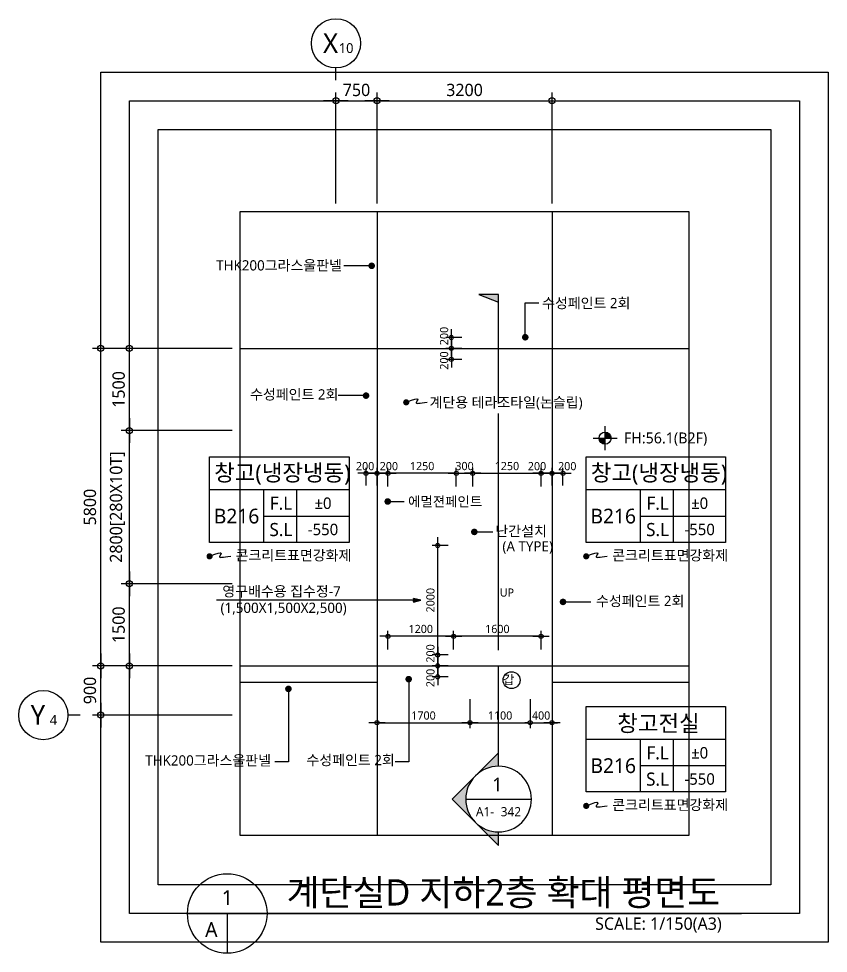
# Model space of a CAD drawing. Header units: millimetres. Extents: x -27671 to 122165, y 825 to 42056.
# Drawn here: x 2800 to 17600, y 22223 to 39300 of the extents above; entities that cross this region are included whole.
import ezdxf
from ezdxf.enums import TextEntityAlignment as Align

# ---------------------------------------------------------------- set-up
doc = ezdxf.new("R2010")
doc.units = ezdxf.units.MM
doc.header["$LTSCALE"] = 100
doc.header["$MEASUREMENT"] = 0
doc.header["$PDSIZE"] = -10
doc.linetypes.add('CEN', pattern=[62, 60, -1, 0, -1])
doc.layers.get('0').update_dxf_attribs({"linetype": 'CONTINUOUS'})
doc.layers.get('Defpoints').update_dxf_attribs({"color": 171, "linetype": 'CONTINUOUS'})
for name, color, linetype in [('CEN(ST)', 1, 'CEN'), ('INS', 9, 'BATTING'), ('LED', 7, 'CONTINUOUS'), ('NDIM', 7, 'CONTINUOUS'), ('SYM', 7, 'CONTINUOUS'), ('SYM(AXIS)', 7, 'CONTINUOUS'), ('SYMBOL', 7, 'CONTINUOUS'), ('TEXT', 3, 'CONTINUOUS'), ('TEXT(AXIS)', 2, 'CONTINUOUS'), ('TEXT(MIN)', 7, 'CONTINUOUS'), ('TEXT(NOTE小)', 1, 'CONTINUOUS'), ('TEXT(노트)', 7, 'CONTINUOUS'), ('TEXT(실명)', 3, 'CONTINUOUS'), ('TEXT-기입', 6, 'CONTINUOUS'), ('TITLE', 7, 'CONTINUOUS')]:
    doc.layers.add(name, color=color, linetype=linetype)
doc.styles.add('CGS', font='cgse', dxfattribs={"bigfont": 'cgs'})
doc.styles.add('나눔바른고딕', font='NanumBarunGothic.ttf')
doc.linetypes.add('BATTING', pattern='A,0.0001,-0.1,[134,ltypeshp.shx,S=0.1,R=0,X=-0.1,Y=0],-0.2,[134,ltypeshp.shx,S=0.1,R=180,X=0.1,Y=0],-0.1', length=0.4001)
doc.dimstyles.new('NDIM 1200', dxfattribs={"dimscale": 75, "dimtxt": 3, "dimasz": 1, "dimexe": 2, "dimexo": 2, "dimgap": 1, "dimtad": 1, "dimdec": 0, "dimdsep": 46, "dimtxsty": 'CGS', "dimblk": 'DOT0', "dimcen": 1, "dimdle": 8, "dimclrd": 256, "dimclre": 256, "dimclrt": 256, "dimadec": 0, "dimazin": 0, "dimtfac": 1, "dimtdec": 0, "dimtix": 1, "dimtmove": 2, "dimatfit": 3, "dimldrblk": 'DOT0', "dimfxl": 1, "dimtolj": 1, "dimtzin": 0, "dimlwd": -1, "dimlwe": -1, "dimarcsym": 0})

# ---------------------------------------------------------------- blocks, each defined once
blk = doc.blocks.new('A$C2F20087E')
at = {"layer": 'SYM(AXIS)'}
blk.add_line((600, 0), (600, 300), dxfattribs=at)
blk.add_circle((600, 900), 600, dxfattribs=at)
blk = doc.blocks.new('DOT0')
blk.add_line((-3, 0), (3, 0))
at = {"color": 6}
blk.add_circle((0, 0), 0.75, dxfattribs=at)
blk = doc.blocks.new('*D31')
at = {"layer": 'Defpoints', "color": 0, "ltscale": 0.4, "transparency": 16777216}
for p in [(12550, 37800), (9350, 35775), (12550, 35775)]:
    blk.add_point(p, dxfattribs=at)
at = {"layer": 'NDIM', "ltscale": 0.4, "transparency": 16777216}
for p, q in [((9350, 35925), (9350, 37950)), ((12550, 35925), (12550, 37950)), ((9425, 37800), (12475, 37800))]:
    blk.add_line(p, q, dxfattribs=at)
at = {"layer": 'NDIM', "ltscale": 0.4, "transparency": 16777216, "xscale": 75, "yscale": 75, "zscale": 75, "rotation": 180}
blk.add_blockref('DOT0', (9350, 37800), dxfattribs=at)
at = {"layer": 'NDIM', "ltscale": 0.4, "transparency": 16777216, "xscale": 75, "yscale": 75, "zscale": 75}
blk.add_blockref('DOT0', (12550, 37800), dxfattribs=at)
at = {"layer": 'NDIM', "ltscale": 0.4, "transparency": 16777216, "insert": (10950, 37997), "char_height": 225, "attachment_point": 5, "style": '나눔바른고딕'}
blk.add_mtext('\\A1;3200', dxfattribs=at)
blk = doc.blocks.new('*D32')
at = {"layer": 'Defpoints', "color": 0, "ltscale": 0.4, "transparency": 16777216}
for p in [(9350, 37800), (8600, 35775), (9350, 35775)]:
    blk.add_point(p, dxfattribs=at)
at = {"layer": 'NDIM', "ltscale": 0.4, "transparency": 16777216}
for p, q in [((8600, 35925), (8600, 37950)), ((9350, 35925), (9350, 37950)), ((8675, 37800), (9275, 37800))]:
    blk.add_line(p, q, dxfattribs=at)
at = {"layer": 'NDIM', "ltscale": 0.4, "transparency": 16777216, "xscale": 75, "yscale": 75, "zscale": 75, "rotation": 180}
blk.add_blockref('DOT0', (8600, 37800), dxfattribs=at)
at = {"layer": 'NDIM', "ltscale": 0.4, "transparency": 16777216, "xscale": 75, "yscale": 75, "zscale": 75}
blk.add_blockref('DOT0', (9350, 37800), dxfattribs=at)
at = {"layer": 'NDIM', "ltscale": 0.4, "transparency": 16777216, "insert": (8975, 37997), "char_height": 225, "attachment_point": 5, "style": '나눔바른고딕'}
blk.add_mtext('\\A1;750', dxfattribs=at)
blk = doc.blocks.new('*D29')
at = {"layer": 'Defpoints', "color": 0, "ltscale": 0.4, "transparency": 16777216}
for p in [(4300, 33275), (6850, 33275), (6850, 27475)]:
    blk.add_point(p, dxfattribs=at)
at = {"layer": 'NDIM', "ltscale": 0.4, "transparency": 16777216}
for p, q in [((6700, 33275), (4150, 33275)), ((4300, 27550), (4300, 33200)), ((6700, 27475), (4150, 27475))]:
    blk.add_line(p, q, dxfattribs=at)
at = {"layer": 'NDIM', "ltscale": 0.4, "transparency": 16777216, "xscale": 75, "yscale": 75, "zscale": 75}
for p, rotation in [((4300, 33275), 90), ((4300, 27475), 270)]:
    blk.add_blockref('DOT0', p, dxfattribs=dict(at, rotation=rotation))
at = {"layer": 'NDIM', "ltscale": 0.4, "transparency": 16777216, "insert": (4103, 30375), "char_height": 225, "attachment_point": 5, "rotation": 90, "style": '나눔바른고딕'}
blk.add_mtext('\\A1;5800', dxfattribs=at)
blk = doc.blocks.new('*D30')
at = {"layer": 'Defpoints', "color": 0, "ltscale": 0.4, "transparency": 16777216}
for p in [(4300, 27475), (6850, 27475), (6850, 26575)]:
    blk.add_point(p, dxfattribs=at)
at = {"layer": 'NDIM', "ltscale": 0.4, "transparency": 16777216}
for p, q in [((6700, 27475), (4150, 27475)), ((4300, 26650), (4300, 27400)), ((6700, 26575), (4150, 26575))]:
    blk.add_line(p, q, dxfattribs=at)
at = {"layer": 'NDIM', "ltscale": 0.4, "transparency": 16777216, "xscale": 75, "yscale": 75, "zscale": 75}
for p, rotation in [((4300, 27475), 90), ((4300, 26575), 270)]:
    blk.add_blockref('DOT0', p, dxfattribs=dict(at, rotation=rotation))
at = {"layer": 'NDIM', "ltscale": 0.4, "transparency": 16777216, "insert": (4103, 27025), "char_height": 225, "attachment_point": 5, "rotation": 90, "style": '나눔바른고딕'}
blk.add_mtext('\\A1;900', dxfattribs=at)
blk = doc.blocks.new('갑종방화문표기')
at = {"layer": 'TEXT(NOTE小)'}
blk.add_circle((0, 0), 150, dxfattribs=at)
at = {"layer": 'TEXT(NOTE小)', "style": '나눔바른고딕'}
blk.add_text('갑', height=160, dxfattribs=at).set_placement((-53, 7), align=Align.MIDDLE_CENTER)
blk = doc.blocks.new('SECTION_계단실D1')
at = {"layer": 'SYM'}
blk.add_hatch(color=256, dxfattribs=at).paths.add_polyline_path([(447340, -81662), (447700, -81806), (447700, -81662)])
h = blk.add_hatch(color=256, dxfattribs=at)
h.paths.add_polyline_path([(446851, -90885), (447276, -91310, -0.414214), (447276, -90461)])
h.paths.add_polyline_path([(447276, -91310), (447700, -91734), (447700, -91485, -0.198912)])
h.paths.add_polyline_path([(447276, -90461, -0.198912), (447700, -90285), (447700, -90037)])
at = {"layer": 'Defpoints'}
blk.add_line((447700, -87866), (447700, -84019), dxfattribs=at)
at = {"layer": 'SYM'}
for p, q in [((447340, -81662), (447700, -81806)), ((447700, -81662), (447340, -81662)), ((447700, -83659), (447700, -81662)), ((447700, -84019), (447700, -83839)), ((447700, -88166), (447700, -87866)), ((447700, -90285), (447700, -88466)), ((447700, -90037), (446851, -90885)), ((447700, -91734), (446851, -90885)), ((447100, -90885), (448300, -90885)), ((447700, -91734), (447700, -91485))]:
    blk.add_line(p, q, dxfattribs=at)
blk.add_arc((447700, -90885), 600, 90, 89.7615, dxfattribs=at)
blk = doc.blocks.new('*D16')
at = {"layer": 'Defpoints', "color": 0, "ltscale": 0.4, "transparency": 16777216}
for p in [(10459, 27675), (10750, 27675), (10750, 27475)]:
    blk.add_point(p, dxfattribs=at)
at = {"layer": 'NDIM', "ltscale": 0.4, "transparency": 16777216}
for p, q in [((10650, 27675), (10359, 27675)), ((10459, 27525), (10459, 27625)), ((10650, 27475), (10359, 27475))]:
    blk.add_line(p, q, dxfattribs=at)
at = {"layer": 'NDIM', "ltscale": 0.4, "transparency": 16777216, "xscale": 50, "yscale": 50, "zscale": 50}
for p, rotation in [((10459, 27675), 90), ((10459, 27475), 270)]:
    blk.add_blockref('DOT0', p, dxfattribs=dict(at, rotation=rotation))
at = {"layer": 'NDIM', "ltscale": 0.4, "transparency": 16777216, "insert": (10327, 27702), "char_height": 150, "attachment_point": 5, "rotation": 90, "style": '나눔바른고딕'}
blk.add_mtext('\\A1;200', dxfattribs=at)
blk = doc.blocks.new('*D17')
at = {"layer": 'Defpoints', "color": 0, "ltscale": 0.4, "transparency": 16777216}
for p in [(10750, 27475), (10459, 27275), (10750, 27275)]:
    blk.add_point(p, dxfattribs=at)
at = {"layer": 'NDIM', "ltscale": 0.4, "transparency": 16777216}
for p, q in [((10650, 27475), (10359, 27475)), ((10459, 27425), (10459, 27325)), ((10650, 27275), (10359, 27275))]:
    blk.add_line(p, q, dxfattribs=at)
at = {"layer": 'NDIM', "ltscale": 0.4, "transparency": 16777216, "xscale": 50, "yscale": 50, "zscale": 50}
for p, rotation in [((10459, 27475), 90), ((10459, 27275), 270)]:
    blk.add_blockref('DOT0', p, dxfattribs=dict(at, rotation=rotation))
at = {"layer": 'NDIM', "ltscale": 0.4, "transparency": 16777216, "insert": (10327, 27254), "char_height": 150, "attachment_point": 5, "rotation": 90, "style": '나눔바른고딕'}
blk.add_mtext('\\A1;200', dxfattribs=at)
blk = doc.blocks.new('*D18')
at = {"layer": 'Defpoints', "color": 0, "ltscale": 0.4, "transparency": 16777216}
for p in [(10709, 33475), (11000, 33475), (11000, 33275)]:
    blk.add_point(p, dxfattribs=at)
at = {"layer": 'NDIM', "ltscale": 0.4, "transparency": 16777216}
for p, q in [((10900, 33475), (10609, 33475)), ((10709, 33325), (10709, 33425)), ((10900, 33275), (10609, 33275))]:
    blk.add_line(p, q, dxfattribs=at)
at = {"layer": 'NDIM', "ltscale": 0.4, "transparency": 16777216, "xscale": 50, "yscale": 50, "zscale": 50}
for p, rotation in [((10709, 33475), 90), ((10709, 33275), 270)]:
    blk.add_blockref('DOT0', p, dxfattribs=dict(at, rotation=rotation))
at = {"layer": 'NDIM', "ltscale": 0.4, "transparency": 16777216, "insert": (10577, 33502), "char_height": 150, "attachment_point": 5, "rotation": 90, "style": '나눔바른고딕'}
blk.add_mtext('\\A1;200', dxfattribs=at)
blk = doc.blocks.new('*D19')
at = {"layer": 'Defpoints', "color": 0, "ltscale": 0.4, "transparency": 16777216}
for p in [(11000, 33275), (10709, 33075), (11000, 33075)]:
    blk.add_point(p, dxfattribs=at)
at = {"layer": 'NDIM', "ltscale": 0.4, "transparency": 16777216}
for p, q in [((10900, 33275), (10609, 33275)), ((10709, 33225), (10709, 33125)), ((10900, 33075), (10609, 33075))]:
    blk.add_line(p, q, dxfattribs=at)
at = {"layer": 'NDIM', "ltscale": 0.4, "transparency": 16777216, "xscale": 50, "yscale": 50, "zscale": 50}
for p, rotation in [((10709, 33275), 90), ((10709, 33075), 270)]:
    blk.add_blockref('DOT0', p, dxfattribs=dict(at, rotation=rotation))
at = {"layer": 'NDIM', "ltscale": 0.4, "transparency": 16777216, "insert": (10577, 33054), "char_height": 150, "attachment_point": 5, "rotation": 90, "style": '나눔바른고딕'}
blk.add_mtext('\\A1;200', dxfattribs=at)
blk = doc.blocks.new('*D20')
at = {"layer": 'Defpoints', "color": 0, "ltscale": 0.4, "transparency": 16777216}
for p in [(9550, 30993), (9550, 30655), (10800, 30655)]:
    blk.add_point(p, dxfattribs=at)
at = {"layer": 'NDIM', "ltscale": 0.4, "transparency": 16777216}
for p, q in [((9550, 30755), (9550, 31093)), ((10800, 30755), (10800, 31093)), ((10750, 30993), (9600, 30993))]:
    blk.add_line(p, q, dxfattribs=at)
at = {"layer": 'NDIM', "ltscale": 0.4, "transparency": 16777216, "xscale": 50, "yscale": 50, "zscale": 50, "rotation": 180}
blk.add_blockref('DOT0', (9550, 30993), dxfattribs=at)
at = {"layer": 'NDIM', "ltscale": 0.4, "transparency": 16777216, "xscale": 50, "yscale": 50, "zscale": 50}
blk.add_blockref('DOT0', (10800, 30993), dxfattribs=at)
at = {"layer": 'NDIM', "ltscale": 0.4, "transparency": 16777216, "insert": (10175, 31125), "char_height": 150, "attachment_point": 5, "style": '나눔바른고딕'}
blk.add_mtext('\\A1;1250', dxfattribs=at)
blk = doc.blocks.new('*D21')
at = {"layer": 'Defpoints', "color": 0, "ltscale": 0.4, "transparency": 16777216}
for p in [(11100, 30993), (10800, 30655), (11100, 30655)]:
    blk.add_point(p, dxfattribs=at)
at = {"layer": 'NDIM', "ltscale": 0.4, "transparency": 16777216}
for p, q in [((10800, 30755), (10800, 31093)), ((11100, 30755), (11100, 31093)), ((10750, 30993), (10700, 30993)), ((10800, 30993), (11100, 30993)), ((11150, 30993), (11200, 30993))]:
    blk.add_line(p, q, dxfattribs=at)
at = {"layer": 'NDIM', "ltscale": 0.4, "transparency": 16777216, "xscale": 50, "yscale": 50, "zscale": 50}
blk.add_blockref('DOT0', (10800, 30993), dxfattribs=at)
at = {"layer": 'NDIM', "ltscale": 0.4, "transparency": 16777216, "xscale": 50, "yscale": 50, "zscale": 50, "rotation": 180}
blk.add_blockref('DOT0', (11100, 30993), dxfattribs=at)
at = {"layer": 'NDIM', "ltscale": 0.4, "transparency": 16777216, "insert": (10950, 31125), "char_height": 150, "attachment_point": 5, "style": '나눔바른고딕'}
blk.add_mtext('\\A1;300', dxfattribs=at)
blk = doc.blocks.new('*D22')
at = {"layer": 'Defpoints', "color": 0, "ltscale": 0.4, "transparency": 16777216}
for p in [(12350, 30993), (11100, 30655), (12350, 30655)]:
    blk.add_point(p, dxfattribs=at)
at = {"layer": 'NDIM', "ltscale": 0.4, "transparency": 16777216}
for p, q in [((11100, 30755), (11100, 31093)), ((12350, 30755), (12350, 31093)), ((11150, 30993), (12300, 30993))]:
    blk.add_line(p, q, dxfattribs=at)
at = {"layer": 'NDIM', "ltscale": 0.4, "transparency": 16777216, "xscale": 50, "yscale": 50, "zscale": 50, "rotation": 180}
blk.add_blockref('DOT0', (11100, 30993), dxfattribs=at)
at = {"layer": 'NDIM', "ltscale": 0.4, "transparency": 16777216, "xscale": 50, "yscale": 50, "zscale": 50}
blk.add_blockref('DOT0', (12350, 30993), dxfattribs=at)
at = {"layer": 'NDIM', "ltscale": 0.4, "transparency": 16777216, "insert": (11725, 31125), "char_height": 150, "attachment_point": 5, "style": '나눔바른고딕'}
blk.add_mtext('\\A1;1250', dxfattribs=at)
blk = doc.blocks.new('*D23')
at = {"layer": 'Defpoints', "color": 0, "ltscale": 0.4, "transparency": 16777216}
for p in [(9550, 30993), (9350, 30668), (9550, 30668)]:
    blk.add_point(p, dxfattribs=at)
at = {"layer": 'NDIM', "ltscale": 0.4, "transparency": 16777216}
for p, q in [((9350, 30768), (9350, 31093)), ((9550, 30768), (9550, 31093)), ((9400, 30993), (9500, 30993))]:
    blk.add_line(p, q, dxfattribs=at)
at = {"layer": 'NDIM', "ltscale": 0.4, "transparency": 16777216, "xscale": 50, "yscale": 50, "zscale": 50, "rotation": 180}
blk.add_blockref('DOT0', (9350, 30993), dxfattribs=at)
at = {"layer": 'NDIM', "ltscale": 0.4, "transparency": 16777216, "xscale": 50, "yscale": 50, "zscale": 50}
blk.add_blockref('DOT0', (9550, 30993), dxfattribs=at)
at = {"layer": 'NDIM', "ltscale": 0.4, "transparency": 16777216, "insert": (9567, 31123), "char_height": 150, "attachment_point": 5, "style": '나눔바른고딕'}
blk.add_mtext('\\A1;200', dxfattribs=at)
blk = doc.blocks.new('*D24')
at = {"layer": 'Defpoints', "color": 0, "ltscale": 0.4, "transparency": 16777216}
for p in [(12350, 30993), (12350, 30668), (12550, 30668)]:
    blk.add_point(p, dxfattribs=at)
at = {"layer": 'NDIM', "ltscale": 0.4, "transparency": 16777216}
for p, q in [((12350, 30768), (12350, 31093)), ((12550, 30768), (12550, 31093)), ((12500, 30993), (12400, 30993))]:
    blk.add_line(p, q, dxfattribs=at)
at = {"layer": 'NDIM', "ltscale": 0.4, "transparency": 16777216, "xscale": 50, "yscale": 50, "zscale": 50, "rotation": 180}
blk.add_blockref('DOT0', (12350, 30993), dxfattribs=at)
at = {"layer": 'NDIM', "ltscale": 0.4, "transparency": 16777216, "xscale": 50, "yscale": 50, "zscale": 50}
blk.add_blockref('DOT0', (12550, 30993), dxfattribs=at)
at = {"layer": 'NDIM', "ltscale": 0.4, "transparency": 16777216, "insert": (12275, 31123), "char_height": 150, "attachment_point": 5, "style": '나눔바른고딕'}
blk.add_mtext('\\A1;200', dxfattribs=at)
blk = doc.blocks.new('*D25')
at = {"layer": 'Defpoints', "color": 0, "ltscale": 0.4, "transparency": 16777216}
for p in [(12750, 30993), (12550, 30668), (12750, 30668)]:
    blk.add_point(p, dxfattribs=at)
at = {"layer": 'NDIM', "ltscale": 0.4, "transparency": 16777216}
for p, q in [((12550, 30768), (12550, 31093)), ((12750, 30768), (12750, 31093)), ((12600, 30993), (12700, 30993))]:
    blk.add_line(p, q, dxfattribs=at)
at = {"layer": 'NDIM', "ltscale": 0.4, "transparency": 16777216, "xscale": 50, "yscale": 50, "zscale": 50, "rotation": 180}
blk.add_blockref('DOT0', (12550, 30993), dxfattribs=at)
at = {"layer": 'NDIM', "ltscale": 0.4, "transparency": 16777216, "xscale": 50, "yscale": 50, "zscale": 50}
blk.add_blockref('DOT0', (12750, 30993), dxfattribs=at)
at = {"layer": 'NDIM', "ltscale": 0.4, "transparency": 16777216, "insert": (12828, 31123), "char_height": 150, "attachment_point": 5, "style": '나눔바른고딕'}
blk.add_mtext('\\A1;200', dxfattribs=at)
blk = doc.blocks.new('*D26')
at = {"layer": 'Defpoints', "color": 0, "ltscale": 0.4, "transparency": 16777216}
for p in [(9150, 30993), (9150, 30668), (9350, 30668)]:
    blk.add_point(p, dxfattribs=at)
at = {"layer": 'NDIM', "ltscale": 0.4, "transparency": 16777216}
for p, q in [((9150, 30768), (9150, 31093)), ((9350, 30768), (9350, 31093)), ((9300, 30993), (9200, 30993))]:
    blk.add_line(p, q, dxfattribs=at)
at = {"layer": 'NDIM', "ltscale": 0.4, "transparency": 16777216, "xscale": 50, "yscale": 50, "zscale": 50, "rotation": 180}
blk.add_blockref('DOT0', (9150, 30993), dxfattribs=at)
at = {"layer": 'NDIM', "ltscale": 0.4, "transparency": 16777216, "xscale": 50, "yscale": 50, "zscale": 50}
blk.add_blockref('DOT0', (9350, 30993), dxfattribs=at)
at = {"layer": 'NDIM', "ltscale": 0.4, "transparency": 16777216, "insert": (9133, 31123), "char_height": 150, "attachment_point": 5, "style": '나눔바른고딕'}
blk.add_mtext('\\A1;200', dxfattribs=at)
blk = doc.blocks.new('_Dot')
at = {"color": 0, "linetype": 'ByBlock', "lineweight": -2}
blk.add_line((-0.5, 0), (-1, 0), dxfattribs=at)
at = {"color": 0, "linetype": 'ByBlock', "const_width": 0.5}
blk.add_lwpolyline([(-0.25, 0, 1), (0.25, 0, 1)], format="xyb", close=True, dxfattribs=at)
blk = doc.blocks.new('*D33')
at = {"layer": 'Defpoints', "color": 0, "ltscale": 0.4, "transparency": 16777216}
for p in [(4825, 28975), (6850, 28975), (6325, 27475)]:
    blk.add_point(p, dxfattribs=at)
at = {"layer": 'NDIM', "ltscale": 0.4, "transparency": 16777216}
for p, q in [((6700, 28975), (4675, 28975)), ((4825, 27550), (4825, 28900)), ((6175, 27475), (4675, 27475))]:
    blk.add_line(p, q, dxfattribs=at)
at = {"layer": 'NDIM', "ltscale": 0.4, "transparency": 16777216, "xscale": 75, "yscale": 75, "zscale": 75}
for p, rotation in [((4825, 28975), 90), ((4825, 27475), 270)]:
    blk.add_blockref('DOT0', p, dxfattribs=dict(at, rotation=rotation))
at = {"layer": 'NDIM', "ltscale": 0.4, "transparency": 16777216, "insert": (4628, 28225), "char_height": 225, "attachment_point": 5, "rotation": 90, "style": '나눔바른고딕'}
blk.add_mtext('\\A1;1500', dxfattribs=at)
blk = doc.blocks.new('*D34')
at = {"layer": 'Defpoints', "color": 0, "ltscale": 0.4, "transparency": 16777216}
for p in [(4825, 31775), (6850, 31775), (6850, 28975)]:
    blk.add_point(p, dxfattribs=at)
at = {"layer": 'NDIM', "ltscale": 0.4, "transparency": 16777216}
for p, q in [((6700, 31775), (4675, 31775)), ((4825, 29050), (4825, 31700)), ((6700, 28975), (4675, 28975))]:
    blk.add_line(p, q, dxfattribs=at)
at = {"layer": 'NDIM', "ltscale": 0.4, "transparency": 16777216, "xscale": 75, "yscale": 75, "zscale": 75}
for p, rotation in [((4825, 31775), 90), ((4825, 28975), 270)]:
    blk.add_blockref('DOT0', p, dxfattribs=dict(at, rotation=rotation))
at = {"layer": 'NDIM', "ltscale": 0.4, "transparency": 16777216, "insert": (4604, 30375), "char_height": 225, "width": 705.92, "attachment_point": 5, "rotation": 90, "style": '나눔바른고딕'}
blk.add_mtext('\\A1;2800[280X10T]', dxfattribs=at)
blk = doc.blocks.new('*D35')
at = {"layer": 'Defpoints', "color": 0, "ltscale": 0.4, "transparency": 16777216}
for p in [(4825, 33275), (6325, 33275), (6850, 31775)]:
    blk.add_point(p, dxfattribs=at)
at = {"layer": 'NDIM', "ltscale": 0.4, "transparency": 16777216}
for p, q in [((6175, 33275), (4675, 33275)), ((4825, 31850), (4825, 33200)), ((6700, 31775), (4675, 31775))]:
    blk.add_line(p, q, dxfattribs=at)
at = {"layer": 'NDIM', "ltscale": 0.4, "transparency": 16777216, "xscale": 75, "yscale": 75, "zscale": 75}
for p, rotation in [((4825, 33275), 90), ((4825, 31775), 270)]:
    blk.add_blockref('DOT0', p, dxfattribs=dict(at, rotation=rotation))
at = {"layer": 'NDIM', "ltscale": 0.4, "transparency": 16777216, "insert": (4628, 32525), "char_height": 225, "attachment_point": 5, "rotation": 90, "style": '나눔바른고딕'}
blk.add_mtext('\\A1;1500', dxfattribs=at)
blk = doc.blocks.new('A$C51E23882')
at = {"layer": 'TITLE'}
blk.add_lwpolyline([(8500, 0), (0, 0), (0, 5200), (8500, 5200)], close=True, dxfattribs=at)
for points in [[(8500, 3200), (0, 3200)], [(3300, 3200), (3300, 0)], [(5300, 3200), (5300, 0)], [(3300, 1600), (8500, 1600)]]:
    blk.add_lwpolyline(points, dxfattribs=at)
at = {"layer": 'TITLE', "style": '나눔바른고딕'}
for s, p in [('F.L', (4352, 2378)), ('S.L', (4352, 778))]:
    blk.add_text(s, height=800, dxfattribs=at).set_placement(p, align=Align.MIDDLE)
blk = doc.blocks.new('level')
at = {"layer": 'SYMBOL'}
for p, q in [((0, 4320), (0, -4320)), ((-4320, 0), (4320, 0))]:
    blk.add_line(p, q, dxfattribs=at)
blk.add_circle((0, 0), 2160, dxfattribs=at)
for points in [[(-2160, 0), (0, 2160), (-2127, 381), (-376, 2126)], [(-2127, 381), (-376, 2126), (-2030, 748), (-738, 2029)], [(-2030, 748), (-738, 2029), (-1859, 1104), (-1089, 1863)], [(-1859, 1104), (-1089, 1863), (-1659, 1388), (-1386, 1658)], [(0, -2160), (2160, 0), (381, -2127), (2126, -376)], [(381, -2127), (2126, -376), (748, -2030), (2029, -738)], [(748, -2030), (2029, -738), (1104, -1859), (1863, -1089)], [(1104, -1859), (1863, -1089), (1388, -1659), (1658, -1386)]]:
    blk.add_solid(points, dxfattribs=at)
at = {"layer": 'SYMBOL', "linetype": 'Continuous'}
for points in [[(0, 2160), (-2160, 0), (0, 0)], [(2160, 0), (0, 0), (0, -2160)]]:
    blk.add_solid(points, dxfattribs=at)
blk = doc.blocks.new('*D279')
at = {"layer": 'Defpoints', "color": 0, "ltscale": 0.4, "transparency": 16777216}
for p in [(9350, 26967), (11050, 26967), (11050, 26436)]:
    blk.add_point(p, dxfattribs=at)
at = {"layer": 'NDIM', "ltscale": 0.4, "transparency": 16777216}
for p, q in [((9350, 26867), (9350, 26336)), ((11050, 26867), (11050, 26336)), ((9400, 26436), (11000, 26436))]:
    blk.add_line(p, q, dxfattribs=at)
at = {"layer": 'NDIM', "ltscale": 0.4, "transparency": 16777216, "xscale": 50, "yscale": 50, "zscale": 50, "rotation": 180}
blk.add_blockref('DOT0', (9350, 26436), dxfattribs=at)
at = {"layer": 'NDIM', "ltscale": 0.4, "transparency": 16777216, "xscale": 50, "yscale": 50, "zscale": 50}
blk.add_blockref('DOT0', (11050, 26436), dxfattribs=at)
at = {"layer": 'NDIM', "ltscale": 0.4, "transparency": 16777216, "insert": (10200, 26567), "char_height": 150, "attachment_point": 5, "style": '나눔바른고딕'}
blk.add_mtext('\\A1;1700', dxfattribs=at)
blk = doc.blocks.new('*D280')
at = {"layer": 'Defpoints', "color": 0, "ltscale": 0.4, "transparency": 16777216}
for p in [(11050, 26967), (12150, 26967), (12150, 26436)]:
    blk.add_point(p, dxfattribs=at)
at = {"layer": 'NDIM', "ltscale": 0.4, "transparency": 16777216}
for p, q in [((11050, 26867), (11050, 26336)), ((12150, 26867), (12150, 26336)), ((11100, 26436), (12100, 26436))]:
    blk.add_line(p, q, dxfattribs=at)
at = {"layer": 'NDIM', "ltscale": 0.4, "transparency": 16777216, "xscale": 50, "yscale": 50, "zscale": 50, "rotation": 180}
blk.add_blockref('DOT0', (11050, 26436), dxfattribs=at)
at = {"layer": 'NDIM', "ltscale": 0.4, "transparency": 16777216, "xscale": 50, "yscale": 50, "zscale": 50}
blk.add_blockref('DOT0', (12150, 26436), dxfattribs=at)
at = {"layer": 'NDIM', "ltscale": 0.4, "transparency": 16777216, "insert": (11600, 26567), "char_height": 150, "attachment_point": 5, "style": '나눔바른고딕'}
blk.add_mtext('\\A1;1100', dxfattribs=at)
blk = doc.blocks.new('*D281')
at = {"layer": 'Defpoints', "color": 0, "ltscale": 0.4, "transparency": 16777216}
for p in [(12150, 26967), (12550, 26967), (12550, 26436)]:
    blk.add_point(p, dxfattribs=at)
at = {"layer": 'NDIM', "ltscale": 0.4, "transparency": 16777216}
for p, q in [((12150, 26867), (12150, 26336)), ((12550, 26867), (12550, 26336)), ((12100, 26436), (12050, 26436)), ((12150, 26436), (12550, 26436)), ((12600, 26436), (12650, 26436))]:
    blk.add_line(p, q, dxfattribs=at)
at = {"layer": 'NDIM', "ltscale": 0.4, "transparency": 16777216, "xscale": 50, "yscale": 50, "zscale": 50}
blk.add_blockref('DOT0', (12150, 26436), dxfattribs=at)
at = {"layer": 'NDIM', "ltscale": 0.4, "transparency": 16777216, "xscale": 50, "yscale": 50, "zscale": 50, "rotation": 180}
blk.add_blockref('DOT0', (12550, 26436), dxfattribs=at)
at = {"layer": 'NDIM', "ltscale": 0.4, "transparency": 16777216, "insert": (12350, 26567), "char_height": 150, "attachment_point": 5, "style": '나눔바른고딕'}
blk.add_mtext('\\A1;400', dxfattribs=at)
blk = doc.blocks.new('*D417')
at = {"layer": 'Defpoints', "color": 0, "ltscale": 0.4, "transparency": 16777216}
for p in [(10459, 29675), (10750, 29675), (10750, 27675)]:
    blk.add_point(p, dxfattribs=at)
at = {"layer": 'NDIM', "ltscale": 0.4, "transparency": 16777216}
for p, q in [((10650, 29675), (10359, 29675)), ((10459, 27725), (10459, 29625)), ((10650, 27675), (10359, 27675))]:
    blk.add_line(p, q, dxfattribs=at)
at = {"layer": 'NDIM', "ltscale": 0.4, "transparency": 16777216, "xscale": 50, "yscale": 50, "zscale": 50}
for p, rotation in [((10459, 29675), 90), ((10459, 27675), 270)]:
    blk.add_blockref('DOT0', p, dxfattribs=dict(at, rotation=rotation))
at = {"layer": 'NDIM', "ltscale": 0.4, "transparency": 16777216, "insert": (10327, 28675), "char_height": 150, "attachment_point": 5, "rotation": 90, "style": '나눔바른고딕'}
blk.add_mtext('\\A1;2000', dxfattribs=at)
blk = doc.blocks.new('*D418')
at = {"layer": 'Defpoints', "color": 0, "ltscale": 0.4, "transparency": 16777216}
for p in [(10750, 28016), (10750, 27675), (12350, 27675)]:
    blk.add_point(p, dxfattribs=at)
at = {"layer": 'NDIM', "ltscale": 0.4, "transparency": 16777216}
for p, q in [((10750, 27775), (10750, 28116)), ((12300, 28016), (10800, 28016)), ((12350, 27775), (12350, 28116))]:
    blk.add_line(p, q, dxfattribs=at)
at = {"layer": 'NDIM', "ltscale": 0.4, "transparency": 16777216, "xscale": 50, "yscale": 50, "zscale": 50, "rotation": 180}
blk.add_blockref('DOT0', (10750, 28016), dxfattribs=at)
at = {"layer": 'NDIM', "ltscale": 0.4, "transparency": 16777216, "xscale": 50, "yscale": 50, "zscale": 50}
blk.add_blockref('DOT0', (12350, 28016), dxfattribs=at)
at = {"layer": 'NDIM', "ltscale": 0.4, "transparency": 16777216, "insert": (11550, 28148), "char_height": 150, "attachment_point": 5, "style": '나눔바른고딕'}
blk.add_mtext('\\A1;1600', dxfattribs=at)
blk = doc.blocks.new('*D419')
at = {"layer": 'Defpoints', "color": 0, "ltscale": 0.4, "transparency": 16777216}
for p in [(9550, 28016), (9550, 27675), (10750, 27675)]:
    blk.add_point(p, dxfattribs=at)
at = {"layer": 'NDIM', "ltscale": 0.4, "transparency": 16777216}
for p, q in [((9550, 27775), (9550, 28116)), ((10700, 28016), (9600, 28016)), ((10750, 27775), (10750, 28116))]:
    blk.add_line(p, q, dxfattribs=at)
at = {"layer": 'NDIM', "ltscale": 0.4, "transparency": 16777216, "xscale": 50, "yscale": 50, "zscale": 50, "rotation": 180}
blk.add_blockref('DOT0', (9550, 28016), dxfattribs=at)
at = {"layer": 'NDIM', "ltscale": 0.4, "transparency": 16777216, "xscale": 50, "yscale": 50, "zscale": 50}
blk.add_blockref('DOT0', (10750, 28016), dxfattribs=at)
at = {"layer": 'NDIM', "ltscale": 0.4, "transparency": 16777216, "insert": (10150, 28148), "char_height": 150, "attachment_point": 5, "style": '나눔바른고딕'}
blk.add_mtext('\\A1;1200', dxfattribs=at)

msp = doc.modelspace()

# ---------------------------------------------------------------- hatches: boundary and pattern name
at = {"ltscale": 10000}
h = msp.add_hatch(dxfattribs=at)
h.set_pattern_fill('ANSI31', color=256, scale=0.1875)
h.set_pattern_definition([(45, (-8045460.891523, -234657.960905), (-0.01657281518406, 0.01657281518406), [])])
h.paths.add_polyline_path([(10150, 28675), (10014.5, 28703.6), (10014.5, 28640.4)])

# ---------------------------------------------------------------- linework, layer by layer
for points in [[(10150, 28675), (10014.5, 28703.6), (10014.5, 28640.4), (10150, 28675)], [(10150, 28675), (6414.4, 28675)]]:
    msp.add_lwpolyline(points, dxfattribs=at)
at = {"layer": 'CEN(ST)', "ltscale": 10000}
for p, q in [((9350, 35775), (9350, 24375)), ((12550, 35775), (12550, 24375)), ((6850, 33275), (15050, 33275)), ((6850, 27475), (15050, 27475))]:
    msp.add_line(p, q, dxfattribs=at)
at = {"layer": 'Defpoints', "ltscale": 10000}
for points in [[(4300, 38325), (17600, 38325), (17600, 22425), (4300, 22425)], [(4825, 37800), (17075, 37800), (17075, 22950), (4825, 22950)], [(5350, 37275), (16550, 37275), (16550, 23475), (5350, 23475)], [(6850, 35775), (15050, 35775), (15050, 24375), (6850, 24375)]]:
    msp.add_lwpolyline(points, close=True, dxfattribs=at)
at = {"layer": 'INS', "ltscale": 2.5}
for p, q in [((6850, 27175), (9350, 27175)), ((12550, 27175), (15050, 27175))]:
    msp.add_line(p, q, dxfattribs=at)
at = {"layer": 'LED', "const_width": 56.2}
for points in [[(9884.2, 32318.3, -1), (9884.2, 32262.1, -1)], [(6289.4, 29504.4, -1), (6289.4, 29448.1, -1)], [(13174.5, 29504.4, -1), (13174.5, 29448.1, -1)], [(13174.5, 24944.4, -1), (13174.5, 24888.1, -1)]]:
    msp.add_lwpolyline(points, format="xyb", close=True, dxfattribs=at)
at = {"layer": 'LED'}
for points in [[(9884.2, 32290.2), (9977.9, 32329.3), (10040, 32350.4), (10076.2, 32356.8), (10092.1, 32352.1), (10093.5, 32339.5), (10086, 32322.6), (10075.2, 32304.6), (10066.9, 32288.9), (10065.7, 32278.3), (10072.5, 32272.6), (10087.1, 32270.8), (10109.3, 32272.1), (10138.8, 32275.6), (10175.6, 32280.4), (10219.4, 32285.5), (10270, 32290.2)], [(6289.4, 29476.3), (6383.1, 29515.3), (6445.3, 29536.4), (6481.5, 29542.9), (6497.4, 29538.2), (6498.8, 29525.6), (6491.2, 29508.6), (6480.5, 29490.6), (6472.2, 29475), (6471, 29464.4), (6477.8, 29458.6), (6492.4, 29456.9), (6514.5, 29458.2), (6544.1, 29461.7), (6580.8, 29466.4), (6624.6, 29471.6), (6675.3, 29476.3)], [(13174.5, 29476.3), (13268.2, 29515.3), (13330.4, 29536.4), (13366.5, 29542.9), (13382.5, 29538.2), (13383.8, 29525.6), (13376.3, 29508.6), (13365.6, 29490.6), (13357.3, 29475), (13356.1, 29464.4), (13362.9, 29458.6), (13377.5, 29456.9), (13399.6, 29458.2), (13429.2, 29461.7), (13465.9, 29466.4), (13509.7, 29471.6), (13560.4, 29476.3)], [(13174.5, 24916.2), (13268.2, 24955.3), (13330.4, 24976.4), (13366.5, 24982.9), (13382.5, 24978.1), (13383.8, 24965.6), (13376.3, 24948.6), (13365.6, 24930.6), (13357.3, 24915), (13356.1, 24904.3), (13362.9, 24898.6), (13377.5, 24896.8), (13399.6, 24898.1), (13429.2, 24901.6), (13465.9, 24906.4), (13509.7, 24911.6), (13560.4, 24916.2)]]:
    msp.add_lwpolyline(points, dxfattribs=at)
at = {"layer": 'NDIM', "ltscale": 10000}
for points in [[(9132.6, 34785.3), (8742.7, 34785.3)], [(9030, 32412.4), (8640.1, 32412.4)], [(12870, 28643.5), (13259.9, 28643.5)]]:
    msp.add_lwpolyline(points, dxfattribs=at)
at = {"layer": 'SYM'}
for p, q in [((5885.6, 22950), (16014.4, 22950)), ((6612.8, 22950), (6612.8, 22222.7))]:
    msp.add_line(p, q, dxfattribs=at)
msp.add_circle((6612.8, 22950), 727.3, dxfattribs=at)

# ---------------------------------------------------------------- block references
for name, p, xscale, yscale, zscale in [('A$C2F20087E', (8150, 38175), 0.75, 0.75, 0.75), ('A$C51E23882', (6288.2, 29731.7), 0.3, 0.3, 0.3), ('A$C51E23882', (13173.3, 29731.7), 0.3, 0.3, 0.3), ('갑종방화문표기', (11810.8, 27214), 1.030731055544951, 1.030731055544951, 1.030731055544951), ('A$C51E23882', (13173.3, 25171.6), 0.3, 0.3, 0.3)]:
    msp.add_blockref(name, p, dxfattribs=dict(xscale=xscale, yscale=yscale, zscale=zscale))
msp.add_blockref('SECTION_계단실D1', (-436128.1, 115925.3))
at = {"xscale": 0.75, "yscale": 0.75, "zscale": 0.75, "rotation": 89.99999999999932}
msp.add_blockref('A$C2F20087E', (3925, 26125), dxfattribs=at)
at = {"layer": 'NDIM', "ltscale": 10000, "yscale": 120, "zscale": 120, "rotation": 180}
for p, xscale in [((9252.6, 34785.3), -120), ((9150, 32412.4), -120), ((12750, 28643.5), 120)]:
    msp.add_blockref('_Dot', p, dxfattribs=dict(at, xscale=xscale))
at = {"layer": 'SYMBOL', "xscale": 0.05092083333926133, "yscale": 0.05092083333926133, "zscale": 0.05092083333926133, "rotation": 90}
msp.add_blockref('level', (13518.9, 31636.2), dxfattribs=at)

# ---------------------------------------------------------------- texts
at = {"layer": 'SYMBOL', "style": '나눔바른고딕'}
msp.add_text('FH:56.1(B2F)', height=200, dxfattribs=at).set_placement((13862.6, 31539.7))
at = {"layer": 'TEXT', "style": '나눔바른고딕'}
for s, height, p in [('1', 250, (11458.3, 25182.5)), ('A1-', 166.67, (11158.3, 24727.1)), ('342', 166.67, (11611.2, 24727.2))]:
    msp.add_text(s, height=height, dxfattribs=at).set_placement(p)
msp.add_text('계단실D 지하2층 확대 평면도', height=480, dxfattribs=at).set_placement((15624.6, 23335.5), align=Align.MIDDLE_RIGHT)
for s, p in [('1', (6612.8, 23240.9)), ('A', (6321.9, 22659.1))]:
    msp.add_text(s, height=270, dxfattribs=at).set_placement(p, align=Align.MIDDLE)
msp.add_text('SCALE: 1/150(A3)', height=225, dxfattribs=at).set_placement((15651.8, 22877.3), align=Align.TOP_RIGHT)
at = {"layer": 'TEXT(AXIS)', "style": '나눔바른고딕'}
for s, height, p in [('X', 360, (8501.3, 38853)), ('10', 180, (8785.7, 38763)), ('Y', 360, (3151.3, 26578)), ('4', 180, (3435.7, 26488))]:
    msp.add_text(s, height=height, dxfattribs=at).set_placement(p, align=Align.MIDDLE)
at = {"layer": 'TEXT(MIN)', "style": '나눔바른고딕'}
msp.add_text('에멀젼페인트', height=180, dxfattribs=at).set_placement((9917.5, 30478), align=Align.MIDDLE_LEFT)
for s, p in [('영구배수용 집수정-7', (6522.1, 28743.6, 0)), ('(1,500X1,500X2,500)', (6489.8, 28442, 0))]:
    msp.add_text(s, height=187.5, dxfattribs=at).set_placement(p)
msp.add_text('UP', height=150, dxfattribs=at).set_placement((11725, 28815), align=Align.MIDDLE_CENTER)
at = {"layer": 'TEXT(노트)', "style": '나눔바른고딕'}
for s, p in [('THK200그라스울판넬', (8709.5, 34793)), ('수성페인트 2회', (13981.9, 34103.7)), ('수성페인트 2회', (8644.3, 32435.4)), ('난간설치', (12455.2, 29936.4)), ('(A TYPE)', (12566.4, 29658.4)), ('수성페인트 2회', (14968.8, 28660.9)), ('THK200그라스울판넬', (7412.7, 25747)), ('수성페인트 2회', (9675.2, 25753.8))]:
    msp.add_text(s, height=187.5, dxfattribs=at).set_placement(p, align=Align.MIDDLE_RIGHT)
for s, p in [('계단용 테라조타일(논슬립)', (10310.3, 32290.2)), ('콘크리트표면강화제', (6764.5, 29495)), ('콘크리트표면강화제', (13649.6, 29495)), ('콘크리트표면강화제', (13649.6, 24934.9))]:
    msp.add_text(s, height=187.5, dxfattribs=at).set_placement(p, align=Align.MIDDLE_LEFT)
at = {"layer": 'TEXT(실명)', "style": '나눔바른고딕'}
for s, p in [('창고(냉장냉동)', (7619.9, 30989.9)), ('창고(냉장냉동)', (14505, 30989.9)), ('창고전실', (14494.9, 26429.9))]:
    msp.add_text(s, height=300, dxfattribs=at).set_placement(p, align=Align.MIDDLE)
at = {"layer": 'TEXT-기입', "style": '나눔바른고딕'}
for s, height, p in [('±0', 210, (8362.8, 30447.1)), ('±0', 210, (15247.9, 30447.1)), ('B216', 270, (6783.2, 30211.7)), ('B216', 270, (13668.3, 30211.7)), ('-550', 210, (8363, 29968)), ('-550', 210, (15248.1, 29968)), ('±0', 210, (15247.9, 25887.1)), ('B216', 270, (13668.3, 25651.6)), ('-550', 210, (15248.1, 25408))]:
    msp.add_text(s, height=height, dxfattribs=at).set_placement(p, align=Align.MIDDLE)

# ---------------------------------------------------------------- dimensions: what is measured, and where the dimension line sits
at = {"layer": 'NDIM', "ltscale": 0.4}
for base, p1, p2, override, picture, middle in [((9350, 37800), (8600, 35775), (9350, 35775), {"dimtxsty": '나눔바른고딕'}, '*D32', (8975, 37997.2)), ((12550, 37800), (9350, 35775), (12550, 35775), {"dimtxsty": '나눔바른고딕'}, '*D31', (10950, 37997.3)), ((11100, 30993.2), (10800, 30655), (11100, 30655), {"dimscale": 50, "dimtxsty": '나눔바른고딕'}, '*D21', (10950, 31124.7)), ((12350, 30993.2), (11100, 30655), (12350, 30655), {"dimscale": 50, "dimtxsty": '나눔바른고딕'}, '*D22', (11725, 31124.6)), ((11050, 26436), (9350, 26967), (11050, 26967), {"dimscale": 50, "dimtxsty": '나눔바른고딕'}, '*D279', (10200, 26567.5)), ((12150, 26436), (11050, 26967), (12150, 26967), {"dimscale": 50, "dimtxsty": '나눔바른고딕'}, '*D280', (11600, 26567.5)), ((12550, 26436), (12150, 26967), (12550, 26967), {"dimscale": 50, "dimtxsty": '나눔바른고딕'}, '*D281', (12350, 26567.5))]:
    dim = msp.add_linear_dim(base=base, p1=p1, p2=p2, dimstyle='NDIM 1200', override=override, dxfattribs=at)
    dim.commit()
    dim.dimension.update_dxf_attribs({"geometry": picture, "text_midpoint": middle})
for base, p1, p2, angle, picture, middle in [((10709.2, 33475), (11000.3, 33275), (11000.3, 33475), 90, '*D18', (10577.2, 33501.6)), ((10709.2, 33075), (11000.3, 33275), (11000.3, 33075), 270, '*D19', (10577.2, 33054.1)), ((9150, 30993.2), (9350, 30668), (9150, 30668), 180, '*D26', (9132.9, 31123.1)), ((12350, 30993.2), (12550, 30668), (12350, 30668), 180, '*D24', (12275, 31123.1)), ((10458.9, 27675), (10750, 27475), (10750, 27675), 90, '*D16', (10326.9, 27701.6)), ((10458.9, 27275), (10750, 27475), (10750, 27275), 270, '*D17', (10326.9, 27254.1))]:
    dim = msp.add_linear_dim(base=base, p1=p1, p2=p2, angle=angle, dimstyle='NDIM 1200', override={"dimscale": 50, "dimtxsty": '나눔바른고딕'}, dxfattribs=at)
    dim.commit()
    dim.dimension.update_dxf_attribs({"geometry": picture, "text_midpoint": middle, "dimtype": 160})
for base, p1, p2, angle, override, picture, middle in [((4300, 33275), (6850, 27475), (6850, 33275), 90, {"dimtxsty": '나눔바른고딕'}, '*D29', (4102.8, 30375)), ((4825, 33275), (6850, 31775), (6325, 33275), 90, {"dimtxsty": '나눔바른고딕'}, '*D35', (4627.8, 32525)), ((9550, 30993.2), (10800, 30655), (9550, 30655), 180, {"dimscale": 50, "dimtxsty": '나눔바른고딕'}, '*D20', (10175, 31124.6)), ((10458.9, 29675), (10750, 27675), (10750, 29675), 90, {"dimscale": 50, "dimtxsty": '나눔바른고딕'}, '*D417', (10327.4, 28675)), ((4825, 28975), (6325, 27475), (6850, 28975), 90, {"dimtxsty": '나눔바른고딕'}, '*D33', (4627.8, 28225)), ((9550, 28016.1), (10750, 27675), (9550, 27675), 180, {"dimscale": 50, "dimtxsty": '나눔바른고딕'}, '*D419', (10150, 28147.6)), ((10750, 28016.1), (12350, 27675), (10750, 27675), 180, {"dimscale": 50, "dimtxsty": '나눔바른고딕'}, '*D418', (11550, 28147.7)), ((4300, 27475), (6850, 26575), (6850, 27475), 90, {"dimtxsty": '나눔바른고딕'}, '*D30', (4102.7, 27025))]:
    dim = msp.add_linear_dim(base=base, p1=p1, p2=p2, angle=angle, dimstyle='NDIM 1200', override=override, dxfattribs=at)
    dim.commit()
    dim.dimension.update_dxf_attribs({"geometry": picture, "text_midpoint": middle})
dim = msp.add_linear_dim(base=(4825, 31775), p1=(6850, 28975), p2=(6850, 31775), angle=90, text='<>[280X10T]', dimstyle='NDIM 1200', override={"dimtxsty": '나눔바른고딕'}, dxfattribs=at)
dim.commit()
dim.dimension.update_dxf_attribs({"geometry": '*D34', "text_midpoint": (4604.3, 30375)})
for base, p1, p2, picture, middle in [((9550, 30993.2), (9350, 30668), (9550, 30668), '*D23', (9567.1, 31123.1)), ((12750, 30993.2), (12550, 30668), (12750, 30668), '*D25', (12827.5, 31123.1))]:
    dim = msp.add_linear_dim(base=base, p1=p1, p2=p2, dimstyle='NDIM 1200', override={"dimscale": 50, "dimtxsty": '나눔바른고딕'}, dxfattribs=at)
    dim.commit()
    dim.dimension.update_dxf_attribs({"geometry": picture, "text_midpoint": middle, "dimtype": 160})

# ---------------------------------------------------------------- leaders
at = {"layer": 'NDIM', "ltscale": 10000}
for points in [[(12060.5, 33479.3), (12060.5, 34106.1), (12310, 34106.1)], [(9546, 30478), (9846, 30478)], [(11129.3, 29922.3), (11469, 29922.3)], [(9929.2, 27232.6), (9929.2, 25724), (9679.7, 25724)], [(7730.7, 27053.6), (7730.7, 25724), (7481.2, 25724)]]:
    msp.add_leader(points, dimstyle='NDIM 1200', override={"dimscale": 120, "dimasz": 1, "dimgap": 1, "dimtad": 0, "dimldrblk": 'Dot'}, dxfattribs=at)

doc.saveas('drawing.dxf')
